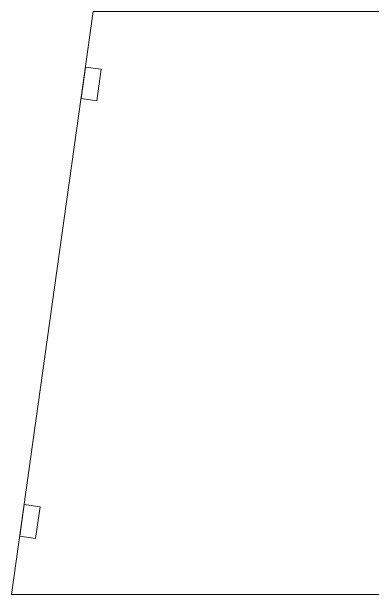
# Model space of a CAD drawing. Header units: millimetres. Extents: x -344 to 750, y -40 to 211.
# Drawn here: x 436 to 503.8, y 6.7 to 116.3 of the extents above; entities that cross this region are included whole.
import ezdxf

# ---------------------------------------------------------------- set-up
doc = ezdxf.new("R2010")
doc.units = ezdxf.units.MM
doc.header["$MEASUREMENT"] = 0
doc.layers.add('Camada 1', color=7, linetype='Continuous')

msp = doc.modelspace()

# ---------------------------------------------------------------- linework, layer by layer
at = {"layer": 'Camada 1', "color": 250, "lineweight": 9}
msp.add_open_spline([(436.0203, 6.7155), (436.0203, 6.7155), (524.9203, 6.7155), (524.9203, 6.7155), (524.9203, 6.7155), (524.9203, 6.7155), (509.5744, 116.2531), (509.5744, 116.2531), (509.5744, 116.2531), (509.5744, 116.2531), (451.3661, 116.2531), (451.3661, 116.2531), (451.3661, 116.2531), (451.3661, 116.2531), (436.0203, 6.7155), (436.0203, 6.7155)], degree=3, knots=[0, 0, 0, 0, 0.2, 0.2, 0.2, 0.2, 0.4, 0.4, 0.4, 0.4, 0.6, 0.6, 0.6, 0.6, 1, 1, 1, 1], dxfattribs=at)
at = {"layer": 'Camada 1', "color": 240, "lineweight": 9}
for points in [[(449.0755, 99.9024), (449.0755, 99.9024), (452.0465, 99.4862), (452.0465, 99.4862), (452.0465, 99.4862), (452.0465, 99.4862), (452.879, 105.4282), (452.879, 105.4282), (452.879, 105.4282), (452.879, 105.4282), (449.908, 105.8444), (449.908, 105.8444), (449.908, 105.8444), (449.908, 105.8444), (449.0755, 99.9024), (449.0755, 99.9024)], [(437.5507, 17.6392), (437.5507, 17.6392), (440.5217, 17.223), (440.5217, 17.223), (440.5217, 17.223), (440.5217, 17.223), (441.3542, 23.165), (441.3542, 23.165), (441.3542, 23.165), (441.3542, 23.165), (438.3832, 23.5812), (438.3832, 23.5812), (438.3832, 23.5812), (438.3832, 23.5812), (437.5507, 17.6392), (437.5507, 17.6392)]]:
    msp.add_open_spline(points, degree=3, knots=[0, 0, 0, 0, 0.2, 0.2, 0.2, 0.2, 0.4, 0.4, 0.4, 0.4, 0.6, 0.6, 0.6, 0.6, 1, 1, 1, 1], dxfattribs=at)

doc.saveas('drawing.dxf')
